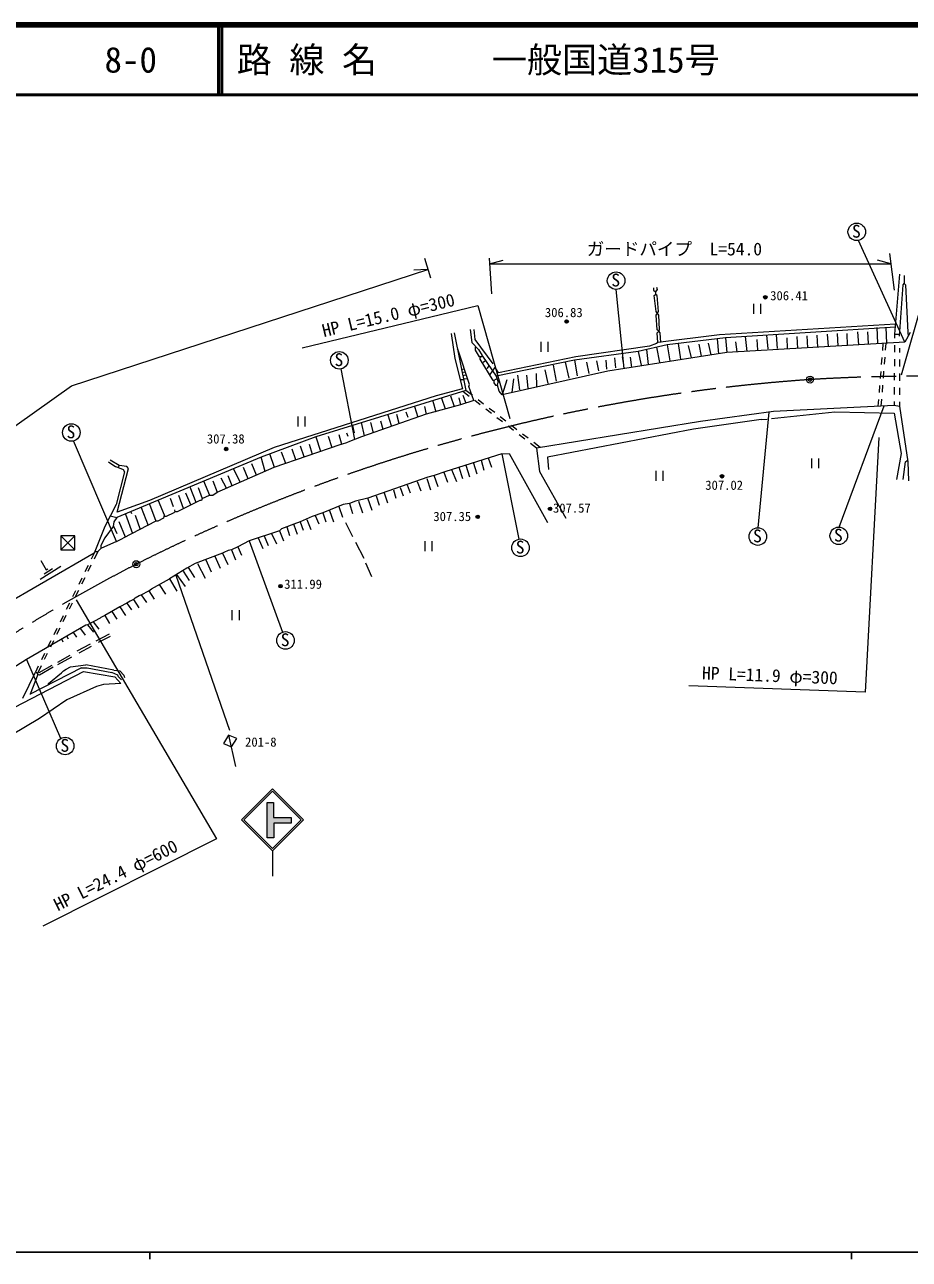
# Model space of a CAD drawing. Units: millimetres, scale not verified. Extents: x 40000 to 680000, y 20000 to 380000.
# Drawn here: x 150144 to 276246, y 204000 to 380000 of the extents above; entities that cross this region are included whole.
import ezdxf
from ezdxf.enums import TextEntityAlignment as Align

# ---------------------------------------------------------------- set-up
doc = ezdxf.new("R2010")
doc.units = ezdxf.units.MM
doc.header["$LTSCALE"] = 1000
doc.header["$PDMODE"] = 32
doc.header["$PDSIZE"] = 500
doc.linetypes.add('CHAIN', pattern=[18.5, 12, -1.5, 3.5, -1.5])
for name, color, linetype, lineweight in [('M-BGD', 7, 'Continuous', 13), ('M-BMK', 2, 'CHAIN', 13), ('M-BMK-SRVR', 3, 'Continuous', 13), ('M-STR-HTXT', 7, 'Continuous', 13), ('M-STR-STRC', 7, 'Continuous', 13), ('M-TTL', 2, 'Continuous', 140), ('M-TTL-BAND', 7, 'Continuous', 25), ('M-TTL-LINE', 7, 'Continuous', 50)]:
    doc.layers.add(name, color=color, linetype=linetype, lineweight=lineweight)
doc.layers.add('M-TTL-TXT', color=7, linetype='Continuous')
doc.styles.add('ＭＳ ゴシック', font='')
doc.styles.get('ＭＳ ゴシック').set_extended_font_data('MS Gothic')

msp = doc.modelspace()

# ---------------------------------------------------------------- hatches: boundary and pattern name
at = {"layer": 'M-STR-STRC'}
msp.add_hatch(color=256, dxfattribs=at).paths.add_polyline_path([(185647, 264071), (185647, 266175), (188145, 266175), (188145, 266999), (185611, 266999), (185611, 269121), (184698, 269121), (184698, 264071)])
msp.add_hatch(color=256, dxfattribs=at).paths.add_polyline_path([(185647, 264071), (185647, 266175), (188145, 266175), (188145, 266999), (185611, 266999), (185611, 269121), (184698, 269121), (184698, 264071)])
msp.add_hatch(color=256, dxfattribs=at).paths.add_polyline_path([(185647, 264071), (185647, 266175), (188145, 266175), (188145, 266999), (185611, 266999), (185611, 269121), (184698, 269121), (184698, 264071)])
msp.add_hatch(color=256, dxfattribs=at).paths.add_polyline_path([(185647, 264071), (185647, 266175), (188145, 266175), (188145, 266999), (185611, 266999), (185611, 269121), (184698, 269121), (184698, 264071)])
msp.add_hatch(color=256, dxfattribs=at).paths.add_polyline_path([(185647, 264071), (185647, 266175), (188145, 266175), (188145, 266999), (185611, 266999), (185611, 269121), (184698, 269121), (184698, 264071)])

# ---------------------------------------------------------------- linework, layer by layer
at = {"layer": 'M-BGD'}
for p, q in [((275597, 334735), (268980, 349232)), ((274854, 344438), (274121, 335887)), ((275532, 344269), (275532, 343084)), ((235581, 330976), (234466, 342255)), ((239802, 342491), (239802, 342152)), ((239802, 342152), (240056, 341898)), ((239887, 341390), (240056, 341560)), ((240310, 342237), (240056, 341898)), ((240056, 341898), (240056, 341560)), ((240310, 341390), (240056, 341560)), ((240226, 342576), (240310, 342237)), ((274854, 335583), (275362, 342914)), ((275362, 342914), (275532, 343084)), ((275532, 343084), (275701, 342914)), ((275701, 342914), (276040, 336141)), ((240141, 339104), (239887, 341390)), ((240480, 339104), (240310, 341390)), ((254014, 340193), (254014, 338793)), ((255064, 338793), (255064, 340193)), ((240564, 338596), (240141, 339104)), ((240141, 338596), (240480, 339104)), ((240310, 336480), (240141, 338596)), ((240649, 336564), (240564, 338596)), ((213640, 336564), (213894, 334702)), ((214148, 336564), (214318, 335125)), ((240564, 336310), (240310, 336480)), ((240310, 336056), (240564, 336310)), ((240564, 336310), (240649, 336564)), ((240734, 336056), (240564, 336310)), ((274262, 337326), (249200, 335802)), ((274262, 336903), (250047, 335379)), ((268843, 336226), (269012, 334363)), ((270282, 336226), (270367, 334532)), ((271637, 336818), (271722, 334617)), ((272907, 336818), (272996, 334584)), ((210931, 335972), (211439, 332416)), ((211354, 336056), (213048, 327844)), ((213894, 334702), (214826, 333686)), ((214318, 335125), (216858, 331654)), ((223710, 334769), (223710, 333369)), ((224760, 333369), (224760, 334769)), ((240226, 334532), (239210, 334194)), ((240395, 334702), (240226, 334532)), ((240395, 334702), (240310, 336056)), ((249200, 335802), (240395, 334702)), ((240818, 334702), (240734, 336056)), ((250047, 335379), (241750, 334363)), ((243274, 334532), (243612, 332331)), ((246237, 334448), (246576, 332754)), ((247592, 334617), (247930, 332924)), ((248862, 335210), (249031, 333093)), ((250047, 335379), (250216, 333262)), ((275597, 334735), (250216, 333262)), ((251486, 334786), (251656, 333347)), ((252841, 335548), (253095, 333432)), ((254534, 335125), (254619, 333601)), ((255889, 335718), (256058, 333770)), ((257244, 335802), (257413, 333855)), ((258768, 335379), (258852, 333855)), ((260207, 335548), (260292, 333855)), ((261646, 335633), (261731, 333940)), ((263086, 335718), (263170, 334024)), ((264525, 335887), (264694, 334109)), ((265964, 335972), (266049, 334194)), ((267319, 335972), (267404, 334278)), ((272479, 334554), (272402, 333570)), ((272904, 334579), (272826, 333593)), ((274121, 335887), (274120, 335305)), ((274121, 335887), (274875, 335887)), ((276378, 336141), (275597, 334735)), ((276040, 336141), (276071, 335587)), ((211947, 333601), (211778, 333686)), ((213556, 328690), (211947, 333601)), ((214402, 333601), (214402, 334024)), ((214995, 332670), (214402, 333601)), ((214826, 333686), (215334, 332839)), ((215249, 332670), (214995, 332670)), ((215080, 332585), (215418, 332754)), ((215334, 332839), (215249, 332670)), ((215418, 332754), (217366, 329876)), ((228711, 332670), (217704, 330384)), ((237601, 333432), (228542, 332162)), ((239210, 334194), (228711, 332670)), ((250216, 333262), (233264, 330613)), ((235315, 332670), (235484, 331569)), ((241750, 334363), (237601, 333432)), ((237601, 333432), (238024, 331484)), ((238786, 333686), (239040, 331569)), ((240226, 334024), (240649, 331823)), ((241750, 334363), (242088, 332077)), ((244713, 334278), (245136, 332500)), ((274118, 334305), (274116, 333305)), ((274871, 333864), (274870, 333253)), ((197190, 320884), (195249, 330930)), ((211439, 332416), (212540, 328098)), ((212794, 330892), (212370, 330807)), ((215080, 332331), (215080, 332585)), ((216942, 329283), (215080, 332331)), ((215842, 332077), (215503, 331823)), ((216350, 331400), (216011, 330976)), ((217112, 331061), (216434, 330130)), ((217281, 331061), (217112, 331061)), ((217704, 330384), (217281, 331061)), ((228542, 332162), (217366, 329876)), ((225494, 331484), (225917, 329198)), ((227187, 331908), (227695, 329622)), ((228542, 332162), (228880, 329960)), ((230235, 331908), (230574, 330299)), ((231674, 332077), (231928, 330638)), ((233114, 330892), (233029, 332162)), ((234214, 332500), (234384, 331061)), ((236670, 331146), (236500, 332585)), ((272323, 332573), (272245, 331576)), ((272748, 332596), (272669, 331599)), ((274114, 332305), (274112, 331305)), ((274868, 332253), (274866, 331253)), ((212624, 329368), (212201, 329368)), ((212878, 330468), (212455, 330384)), ((213048, 330045), (212540, 329960)), ((212709, 329452), (212624, 329368)), ((213217, 329537), (212709, 329452)), ((217027, 329283), (216942, 329283)), ((217366, 329452), (217027, 329283)), ((217027, 329283), (217027, 328944)), ((217366, 329876), (217620, 329029)), ((217620, 329029), (217789, 329283)), ((233264, 330613), (218212, 327251)), ((218890, 329368), (218212, 327251)), ((219821, 329537), (219567, 327590)), ((220414, 330045), (220668, 327928)), ((221684, 330045), (221853, 328182)), ((223038, 330299), (223123, 328436)), ((224308, 330807), (224732, 328860)), ((272166, 330579), (272088, 329582)), ((272591, 330602), (272512, 329605)), ((274110, 330305), (274108, 329305)), ((274864, 330253), (274862, 329253)), ((213048, 327844), (191627, 321240)), ((212540, 328098), (208814, 327082)), ((213503, 327019), (212607, 327708)), ((213977, 327130), (213048, 327844)), ((213471, 328436), (213556, 328690)), ((214148, 326404), (213471, 328436)), ((217027, 328944), (217281, 328606)), ((217281, 328606), (217535, 328606)), ((217535, 328606), (217620, 329029)), ((217789, 327759), (217535, 328606)), ((218212, 327251), (217789, 327759)), ((272009, 328585), (271930, 327588)), ((272434, 328608), (272355, 327611)), ((274106, 328305), (274104, 327305)), ((274860, 328253), (274858, 327253)), ((208814, 327082), (185700, 319716)), ((212286, 325812), (207375, 324457)), ((208306, 326320), (208730, 324796)), ((209576, 326743), (210084, 325219)), ((210846, 327082), (211354, 325558)), ((212032, 326828), (212286, 325812)), ((214148, 326404), (212286, 325812)), ((212624, 327166), (213048, 326066)), ((215089, 325801), (214296, 326410)), ((215563, 325912), (214770, 326521)), ((274101, 325723), (256874, 324866)), ((266266, 308388), (272662, 325652)), ((271852, 326592), (271774, 325607)), ((272277, 326614), (272199, 325629)), ((274102, 326305), (274101, 325723)), ((274864, 325574), (274101, 325723)), ((274856, 326253), (274854, 325642)), ((274854, 325642), (276040, 317684)), ((189057, 324136), (189057, 322736)), ((190107, 322736), (190107, 324136)), ((207375, 324457), (198138, 321260)), ((201889, 324403), (202380, 322848)), ((203142, 324457), (203480, 323187)), ((204496, 324796), (204750, 324034)), ((205702, 325579), (206190, 324034)), ((207121, 325558), (207375, 324457)), ((216675, 324583), (215882, 325192)), ((217150, 324693), (216357, 325302)), ((218261, 323365), (217468, 323974)), ((218736, 323475), (217943, 324084)), ((256874, 324866), (246491, 323441)), ((256244, 324780), (254665, 308280)), ((256612, 323851), (265626, 324796)), ((265626, 324796), (274092, 324626)), ((274092, 324626), (275108, 318869)), ((196876, 322848), (197130, 321832)), ((198570, 321409), (198146, 323272)), ((199416, 323272), (199840, 321832)), ((200856, 323526), (201194, 322340)), ((219847, 322147), (219054, 322756)), ((220322, 322257), (219529, 322866)), ((246491, 323441), (223123, 319631)), ((245475, 322340), (224647, 318361)), ((255127, 323695), (245475, 322340)), ((255127, 323695), (256001, 323787)), ((163219, 306329), (157109, 320655)), ((191627, 321240), (183838, 318361)), ((191627, 321240), (192304, 319208)), ((193405, 321324), (193913, 319716)), ((194929, 321578), (195308, 320216)), ((195308, 320216), (196223, 320500)), ((196030, 321832), (196199, 321324)), ((198138, 321260), (196223, 320500)), ((221434, 320928), (220641, 321537)), ((221908, 321039), (221115, 321648)), ((223631, 319716), (222701, 320430)), ((185700, 319716), (167920, 312180)), ((185023, 318869), (185700, 316922)), ((185700, 316922), (195098, 320139)), ((186716, 319123), (187309, 317514)), ((188240, 319546), (188748, 318022)), ((189426, 319970), (189934, 318446)), ((190696, 320224), (191119, 318784)), ((195098, 320139), (195308, 320216)), ((218138, 318833), (210169, 316329)), ((218138, 318833), (219228, 318869)), ((218138, 318833), (220595, 306665)), ((219228, 318869), (224647, 309048)), ((223123, 319631), (222227, 320319)), ((223123, 319631), (223546, 316329)), ((275108, 318869), (274431, 315144)), ((162078, 317684), (162567, 317354)), ((163602, 317176), (162332, 317938)), ((162567, 317354), (163094, 317006)), ((163094, 317006), (163362, 316917)), ((183838, 318361), (163264, 309725)), ((163362, 316917), (164195, 316583)), ((163602, 317176), (163467, 316875)), ((164703, 317006), (163602, 317176)), ((164957, 316752), (164703, 317006)), ((177572, 313366), (185700, 316922)), ((181298, 316922), (181975, 315313)), ((182483, 317430), (183160, 315821)), ((184430, 316329), (183838, 318361)), ((212008, 316907), (212540, 315313)), ((213031, 317228), (213556, 315567)), ((214656, 315906), (214130, 317574)), ((215232, 317920), (215588, 316498)), ((216221, 318231), (216688, 316922)), ((224647, 318361), (224816, 316583)), ((262303, 318165), (262303, 316765)), ((263353, 316765), (263353, 318165)), ((275362, 315144), (275701, 317684)), ((275701, 317684), (275955, 317853)), ((276040, 317684), (276124, 314974)), ((164364, 316244), (163179, 311588)), ((163348, 310487), (164957, 316752)), ((164195, 316583), (164364, 316244)), ((178080, 315398), (178842, 313958)), ((179096, 315736), (179689, 314297)), ((179858, 316752), (180874, 314805)), ((207629, 315482), (199078, 312519)), ((207460, 315313), (207968, 313704)), ((208497, 315740), (207629, 315482)), ((210169, 316329), (208497, 315740)), ((209068, 314128), (208497, 315740)), ((209898, 316234), (210423, 314805)), ((210980, 316584), (211693, 314890)), ((223546, 316329), (227272, 309640)), ((240104, 316387), (240104, 314987)), ((241154, 314987), (241154, 316387)), ((173085, 313281), (173762, 311588)), ((173678, 314128), (174524, 311926)), ((174863, 314043), (175456, 312434)), ((175625, 314974), (176472, 312942)), ((176980, 314974), (177572, 313366)), ((176980, 312942), (177572, 313366)), ((201364, 313281), (201872, 311842)), ((202718, 313704), (203057, 312519)), ((203650, 314043), (204073, 312858)), ((204666, 314382), (205089, 313281)), ((206105, 314890), (206613, 313535)), ((163179, 311588), (161570, 308455)), ((167920, 312180), (163348, 310487)), ((167920, 311672), (168852, 309217)), ((169190, 312180), (170037, 310148)), ((170884, 312519), (171307, 311334)), ((175117, 312180), (171900, 310572)), ((172069, 312942), (172746, 311080)), ((175371, 312180), (175117, 312180)), ((175456, 312434), (175371, 312180)), ((175456, 312434), (176472, 312942)), ((176472, 312942), (176980, 312942)), ((195522, 311588), (192643, 310402)), ((196453, 311757), (195522, 311588)), ((197300, 312096), (196453, 311757)), ((196453, 311757), (196876, 310318)), ((199078, 312519), (197300, 312096)), ((197723, 312096), (198316, 310402)), ((199670, 310741), (199078, 312519)), ((200263, 312858), (200686, 311503)), ((162332, 309979), (163264, 309725)), ((164534, 310233), (165509, 307484)), ((165296, 310572), (165380, 310318)), ((165888, 310064), (166591, 308045)), ((166735, 311164), (167751, 308624)), ((170037, 310148), (169952, 309640)), ((170291, 309894), (170037, 309894)), ((171392, 310402), (170291, 309894)), ((171561, 310572), (171392, 310402)), ((171476, 310826), (171561, 310572)), ((171900, 310572), (171561, 310572)), ((191119, 309894), (189426, 309132)), ((192643, 310402), (191119, 309894)), ((191562, 310042), (192070, 308857)), ((192643, 310402), (193066, 309132)), ((193574, 310741), (194167, 309132)), ((194929, 311334), (195437, 309810)), ((161570, 308455), (160046, 304645)), ((162756, 308455), (161570, 306846)), ((162840, 309132), (162756, 308455)), ((162840, 308455), (162756, 308455)), ((163264, 309725), (162840, 309132)), ((163314, 307414), (162840, 308455)), ((164492, 306957), (163602, 309132)), ((168852, 309217), (164195, 306802)), ((169106, 309217), (168852, 309217)), ((169952, 309640), (169106, 309217)), ((186744, 308128), (186462, 307862)), ((187140, 308286), (186744, 308128)), ((188494, 308794), (187140, 308286)), ((187509, 308424), (187902, 307185)), ((189426, 309132), (188494, 308794)), ((188494, 308794), (188494, 308709)), ((188494, 308709), (189002, 307354)), ((189392, 309120), (189849, 307947)), ((190357, 309471), (190950, 308032)), ((195860, 309048), (196876, 307016)), ((157275, 307116), (155275, 307116)), ((155275, 307116), (155275, 305116)), ((157275, 307116), (155275, 305116)), ((157275, 305116), (155275, 307116)), ((157275, 305116), (157275, 307116)), ((161570, 306846), (160978, 305746)), ((163219, 306329), (160978, 305322)), ((163219, 306329), (164195, 306802)), ((182132, 306419), (180536, 305576)), ((186462, 307862), (182132, 306419)), ((182132, 306419), (186871, 293391)), ((183414, 306846), (184092, 305322)), ((184296, 307140), (184854, 305746)), ((185339, 307488), (186039, 306000)), ((186462, 307862), (187055, 306423)), ((197300, 306254), (198485, 303968)), ((207161, 306367), (207161, 304967)), ((208211, 304967), (208211, 306367)), ((160046, 304645), (142266, 294400)), ((155275, 305116), (157275, 305116)), ((160046, 304645), (159626, 303796)), ((160554, 304899), (160024, 303827)), ((160148, 304899), (160554, 304899)), ((160978, 305322), (160554, 304899)), ((160978, 305746), (160978, 305322)), ((178334, 304645), (174440, 303206)), ((178531, 304744), (178334, 304645)), ((178334, 304645), (179096, 303036)), ((179150, 305044), (178531, 304744)), ((179604, 305153), (179150, 305044)), ((180536, 305576), (179604, 305153)), ((179604, 305153), (180197, 303714)), ((180536, 305576), (181044, 304391)), ((155305, 302782), (152342, 300920)), ((152426, 303629), (153188, 302274)), ((159183, 302900), (158739, 302004)), ((159580, 302931), (159137, 302035)), ((174440, 303206), (173254, 302528)), ((174778, 303206), (175879, 301089)), ((175964, 303714), (176726, 302020)), ((177234, 304222), (177996, 302528)), ((198739, 303290), (199586, 301343)), ((154120, 302444), (152934, 301682)), ((153188, 302274), (153442, 302444)), ((158295, 301108), (157852, 300211)), ((158693, 301139), (158249, 300242)), ((168209, 299601), (170799, 301004)), ((173254, 302528), (170799, 301004)), ((170799, 301004), (171815, 299226)), ((171665, 301542), (179350, 279414)), ((171794, 301622), (173008, 299892)), ((172746, 302105), (173593, 300750)), ((173453, 302642), (174355, 301174)), ((157408, 299315), (156964, 298419)), ((157806, 299346), (157362, 298450)), ((166735, 298718), (167836, 299311)), ((167836, 299311), (168209, 299601)), ((167836, 299311), (168598, 298126)), ((169305, 300195), (170206, 298803)), ((156521, 297523), (156077, 296626)), ((156918, 297554), (156475, 296658)), ((164703, 297533), (163687, 297025)), ((165188, 297833), (164703, 297533)), ((164703, 297533), (165380, 296602)), ((165634, 298041), (165188, 297833)), ((165634, 298041), (165888, 298301)), ((165634, 298041), (166396, 296856)), ((165888, 298301), (166453, 298630)), ((166453, 298630), (166735, 298718)), ((166735, 298718), (167497, 297618)), ((155634, 295730), (155190, 294834)), ((156031, 295761), (155588, 294865)), ((161570, 295755), (160991, 295475)), ((163687, 297025), (161570, 295755)), ((161570, 295755), (162248, 294654)), ((162549, 296359), (163264, 295247)), ((163687, 297025), (164534, 295755)), ((179695, 296534), (179695, 295134)), ((180745, 295134), (180745, 296534)), ((158861, 294400), (150401, 289523)), ((154746, 293938), (154303, 293042)), ((155144, 293969), (154700, 293073)), ((159099, 294466), (158861, 294400)), ((159200, 294485), (159099, 294466)), ((159099, 294466), (159962, 293384)), ((160893, 295416), (159200, 294485)), ((159912, 294877), (160724, 293808)), ((160991, 295475), (160893, 295416)), ((154257, 292177), (153813, 291280)), ((155390, 292453), (155559, 292030)), ((156152, 292792), (156321, 292453)), ((157083, 293300), (157506, 292707)), ((158099, 293892), (158776, 292961)), ((162163, 293130), (160300, 292114)), ((162332, 292792), (160639, 291945)), ((153859, 292145), (153415, 291249)), ((159454, 291691), (157591, 290675)), ((159623, 291352), (157845, 290421)), ((150401, 289523), (144976, 286103)), ((150401, 289523), (155235, 278299)), ((154035, 288643), (152172, 287627)), ((152972, 290353), (152528, 289457)), ((153369, 290384), (152926, 289488)), ((156575, 290082), (154797, 289066)), ((156829, 289828), (154797, 288728)), ((156660, 288474), (158863, 288761)), ((162840, 287966), (158863, 288761)), ((145314, 280938), (158522, 287796)), ((149886, 283986), (151664, 287712)), ((158264, 288336), (150902, 284579)), ((152003, 287373), (150902, 284579)), ((152085, 288561), (151664, 287712)), ((151952, 287520), (151664, 287712)), ((152482, 288592), (151952, 287520)), ((152003, 287373), (151952, 287520)), ((152257, 287288), (152003, 287373)), ((154204, 288389), (152257, 287288)), ((153527, 286103), (155390, 287627)), ((155390, 287627), (155674, 287869)), ((155674, 287869), (156067, 288135)), ((156067, 288135), (156660, 288474)), ((158264, 288336), (159030, 288304)), ((158522, 287796), (163010, 287034)), ((159030, 288304), (162581, 287667)), ((163433, 287288), (162581, 287667)), ((162840, 287966), (163687, 287881)), ((163010, 287034), (163856, 286103)), ((163518, 287034), (163433, 287288)), ((163941, 286611), (163518, 287034)), ((163687, 287881), (164280, 287288)), ((164280, 287288), (164364, 286950)), ((153527, 285849), (153527, 286103)), ((160385, 285680), (156152, 283732)), ((161401, 285934), (160385, 285680)), ((163856, 286103), (161401, 285934)), ((150902, 284579), (150902, 284494)), ((156152, 283732), (152257, 281108)), ((152257, 281108), (141081, 274419)), ((179181, 278737), (178504, 277552)), ((179181, 278737), (180197, 274250)), ((180366, 278229), (179181, 278737)), ((179604, 277044), (180366, 278229)), ((178504, 277552), (179604, 277044)), ((185471, 262236), (185471, 258595))]:
    msp.add_line(p, q, dxfattribs=at)
for centre, radius in [((268756, 350462), 1250), ((234449, 343505), 1250), ((255715, 341135), 100), ((255715, 341135), 80), ((255715, 341135), 60), ((255715, 341135), 40), ((255715, 341135), 20), ((255715, 341135), 20), ((227397, 337699), 100), ((227397, 337699), 80), ((227397, 337699), 60), ((227397, 337699), 40), ((227397, 337699), 20), ((227397, 337699), 20), ((194990, 332153), 1250), ((156792, 321865), 1250), ((178854, 319511), 100), ((178854, 319511), 80), ((178854, 319511), 60), ((178854, 319511), 40), ((178854, 319511), 20), ((178854, 319511), 20), ((249541, 315628), 100), ((249541, 315628), 80), ((249541, 315628), 60), ((249541, 315628), 40), ((249541, 315628), 20), ((249541, 315628), 20), ((214723, 309842), 100), ((214723, 309842), 80), ((214723, 309842), 60), ((214723, 309842), 40), ((214723, 309842), 20), ((214723, 309842), 20), ((225034, 310981), 100), ((225034, 310981), 80), ((225034, 310981), 60), ((225034, 310981), 40), ((225034, 310981), 20), ((225034, 310981), 20), ((254651, 307030), 1250), ((266190, 307141), 1250), ((220823, 305436), 1250), ((186601, 299949), 100), ((186601, 299949), 80), ((186601, 299949), 60), ((186601, 299949), 40), ((186601, 299949), 20), ((186601, 299949), 20), ((187323, 292225), 1250), ((155914, 277172), 1250)]:
    msp.add_circle(centre, radius, dxfattribs=at)
for p in [(255715, 341135), (227397, 337699), (178854, 319511), (249541, 315628), (214723, 309842), (225034, 310981), (186601, 299949)]:
    msp.add_point(p, dxfattribs=at)
at = {"layer": 'M-BMK'}
for centre, radius, start, end in [((279320, 78101), 251896, 93.91924, 116.72383), ((278081, 65942), 263950, 71.81465, 93.4706), ((282123, 78353), 252946, 117.31658, 139.94431)]:
    msp.add_arc(centre, radius, start, end, dxfattribs=at)
at = {"layer": 'M-BMK-SRVR'}
for centre in [(262103, 329408), (166045, 303091)]:
    msp.add_circle(centre, 500, dxfattribs=at)
for p in [(262103, 329408), (166045, 303091)]:
    msp.add_point(p, dxfattribs=at)
at = {"layer": 'M-STR-HTXT'}
for p, q in [((207121, 346724), (207968, 343930)), ((216350, 346724), (216688, 341644)), ((273415, 347402), (274092, 342152)), ((156829, 328521), (207608, 345118)), ((207608, 345118), (205613, 345010)), ((216403, 345928), (218335, 346446)), ((216403, 345928), (273629, 345928)), ((273629, 345928), (271699, 346445)), ((278374, 341485), (275067, 330060)), ((189680, 333940), (214741, 339951)), ((214741, 339951), (219278, 323878)), ((80949, 274671), (156829, 328521)), ((271886, 321165), (269944, 284833)), ((157458, 298015), (177488, 263920)), ((269944, 284833), (244803, 285770)), ((177488, 263920), (152752, 251491))]:
    msp.add_line(p, q, dxfattribs=at)
at = {"layer": 'M-STR-STRC'}
for p, q in [((181059, 266648), (185471, 271061)), ((185471, 271061), (189883, 266648)), ((181398, 266648), (185471, 270721)), ((185471, 270721), (189544, 266648)), ((184698, 269121), (185611, 269121)), ((184698, 264071), (184698, 269121)), ((185611, 269121), (185611, 266999)), ((185471, 262236), (181059, 266648)), ((185471, 262576), (181398, 266648)), ((189883, 266648), (185471, 262236)), ((189544, 266648), (185471, 262576)), ((185611, 266999), (188145, 266999)), ((188145, 266175), (185647, 266175)), ((185647, 266175), (185647, 264071)), ((188145, 266999), (188145, 266175)), ((185647, 264071), (184698, 264071))]:
    msp.add_line(p, q, dxfattribs=at)
at = {"layer": 'M-TTL'}
msp.add_line((680000, 380000), (40000, 380000), dxfattribs=at)
at = {"layer": 'M-TTL-BAND'}
for p, q in [((40000, 205000), (579000, 205000)), ((168000, 205000), (168000, 204000)), ((268000, 205000), (268000, 204000))]:
    msp.add_line(p, q, dxfattribs=at)
at = {"layer": 'M-TTL-LINE'}
for p, q in [((177750, 380000), (177750, 370000)), ((178250, 380000), (178250, 370000)), ((40000, 370000), (680000, 370000))]:
    msp.add_line(p, q, dxfattribs=at)

# ---------------------------------------------------------------- texts
at = {"layer": 'M-BGD', "style": 'ＭＳ ゴシック'}
for s, height, p in [('S', 1833, (268078, 349088)), ('S', 1833, (233771, 342132)), ('306.41', 1320, (256414, 340320)), ('306.83', 1320, (224301, 337918)), ('S', 1833, (194311, 330779)), ('S', 1833, (156114, 320491)), ('307.38', 1320, (176113, 319901)), ('307.02', 1320, (247159, 313298)), ('307.57', 1320, (225450, 310041)), ('307.35', 1320, (208398, 308844)), ('S', 1833, (253972, 305657)), ('S', 1833, (265511, 305767)), ('S', 1833, (220145, 304062)), ('311.99', 1320, (187132, 299190)), ('S', 1833, (186644, 290852)), ('S', 1833, (155235, 275799)), ('201-8', 1320, (181557, 276686))]:
    msp.add_text(s, height=height, dxfattribs=at).set_placement(p, align=Align.BOTTOM_LEFT)
at = {"layer": 'M-STR-HTXT', "style": 'ＭＳ ゴシック'}
msp.add_text('ガードパイプ\u3000L=54.0', height=1833, dxfattribs=at).set_placement((230269, 346560), align=Align.BOTTOM_LEFT)
for s, rotation, p in [('HP L=15.0 φ=300', 13.488, (192923, 334918)), ('HP L=11.9 φ=300', 357.865, (246648, 286136)), ('HP L=24.4 φ=600', 26.678, (155127, 253102))]:
    msp.add_text(s, height=1833, rotation=rotation, dxfattribs=at).set_placement(p, align=Align.BOTTOM_LEFT)
at = {"layer": 'M-TTL-TXT', "style": 'ＭＳ ゴシック'}
for s, p in [('8-0', (161521, 375000)), ('路 線 名', (180380, 375000)), ('一般国道315号', (216734, 375000))]:
    msp.add_text(s, height=3666, dxfattribs=at).set_placement(p, align=Align.MIDDLE_LEFT)

doc.saveas('drawing.dxf')
